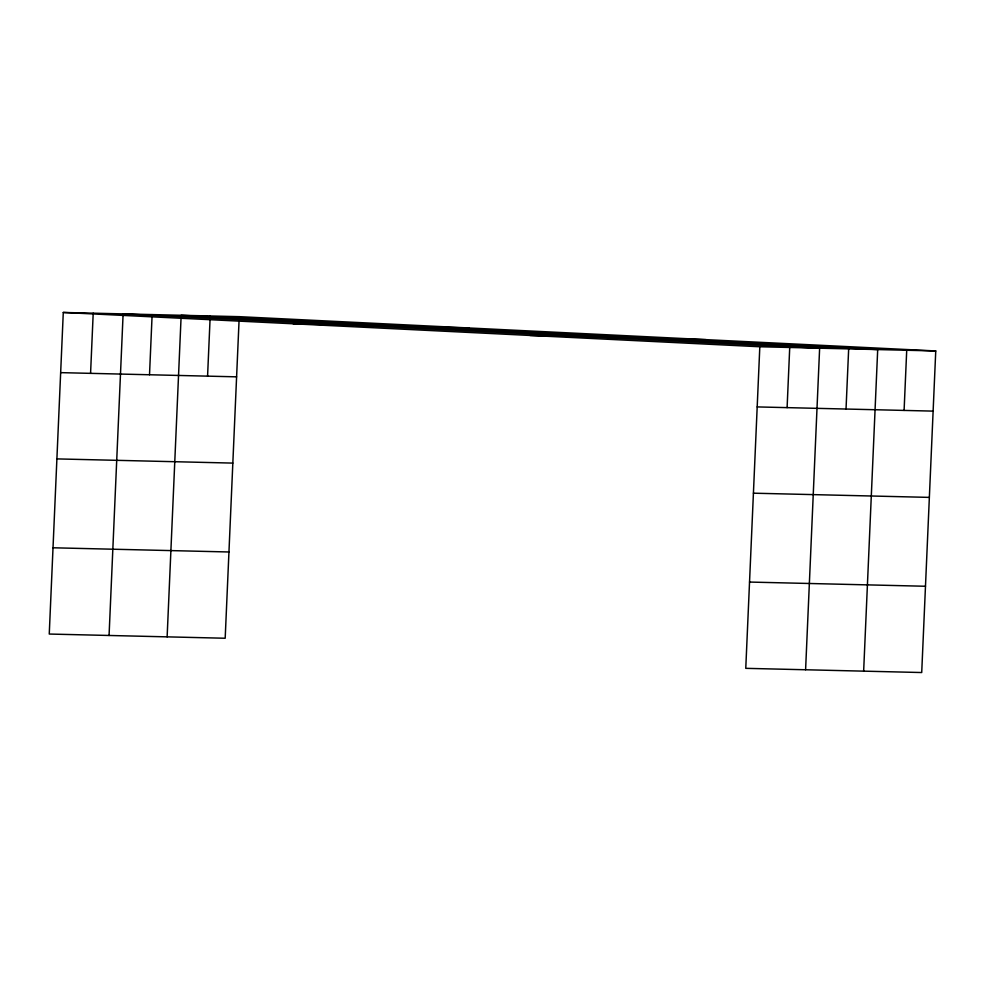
<?xml version="1.0" encoding="UTF-8"?>
<svg xmlns="http://www.w3.org/2000/svg" width="985" height="985" viewBox="0 0 985 985"><rect width="100%" height="100%" fill="white"/><g stroke="black" fill="none" stroke-linecap="round" stroke-linejoin="round"><path stroke-width="1.48" d="M239.232 316.665L63.286 312.467L49.25 634.044L225.183 638.243L239.232 316.665L935.75 350.956L921.714 672.533L745.768 668.335L759.817 346.757L935.75 350.956M90.571 373.352L93.206 313.181M109.064 635.473L123.113 313.895L819.631 348.185L805.595 669.751M149.511 374.756L152.133 314.597M167.13 636.864L181.166 315.286L877.697 349.564L863.648 671.142M207.576 376.147L210.199 315.976M787.101 407.63L789.724 347.471M846.029 409.046L848.664 348.875M904.095 410.425L906.717 350.254M293.148 323.782L469.082 327.98M529.955 335.442L705.9 339.64M60.664 372.638L236.597 376.836M757.182 406.916L933.127 411.114M56.896 458.899L232.829 463.098M753.414 493.19L929.36 497.388M53.018 547.783L228.951 551.982M749.536 582.061L925.481 586.26M63.286 312.467L759.817 346.757"/></g></svg>
